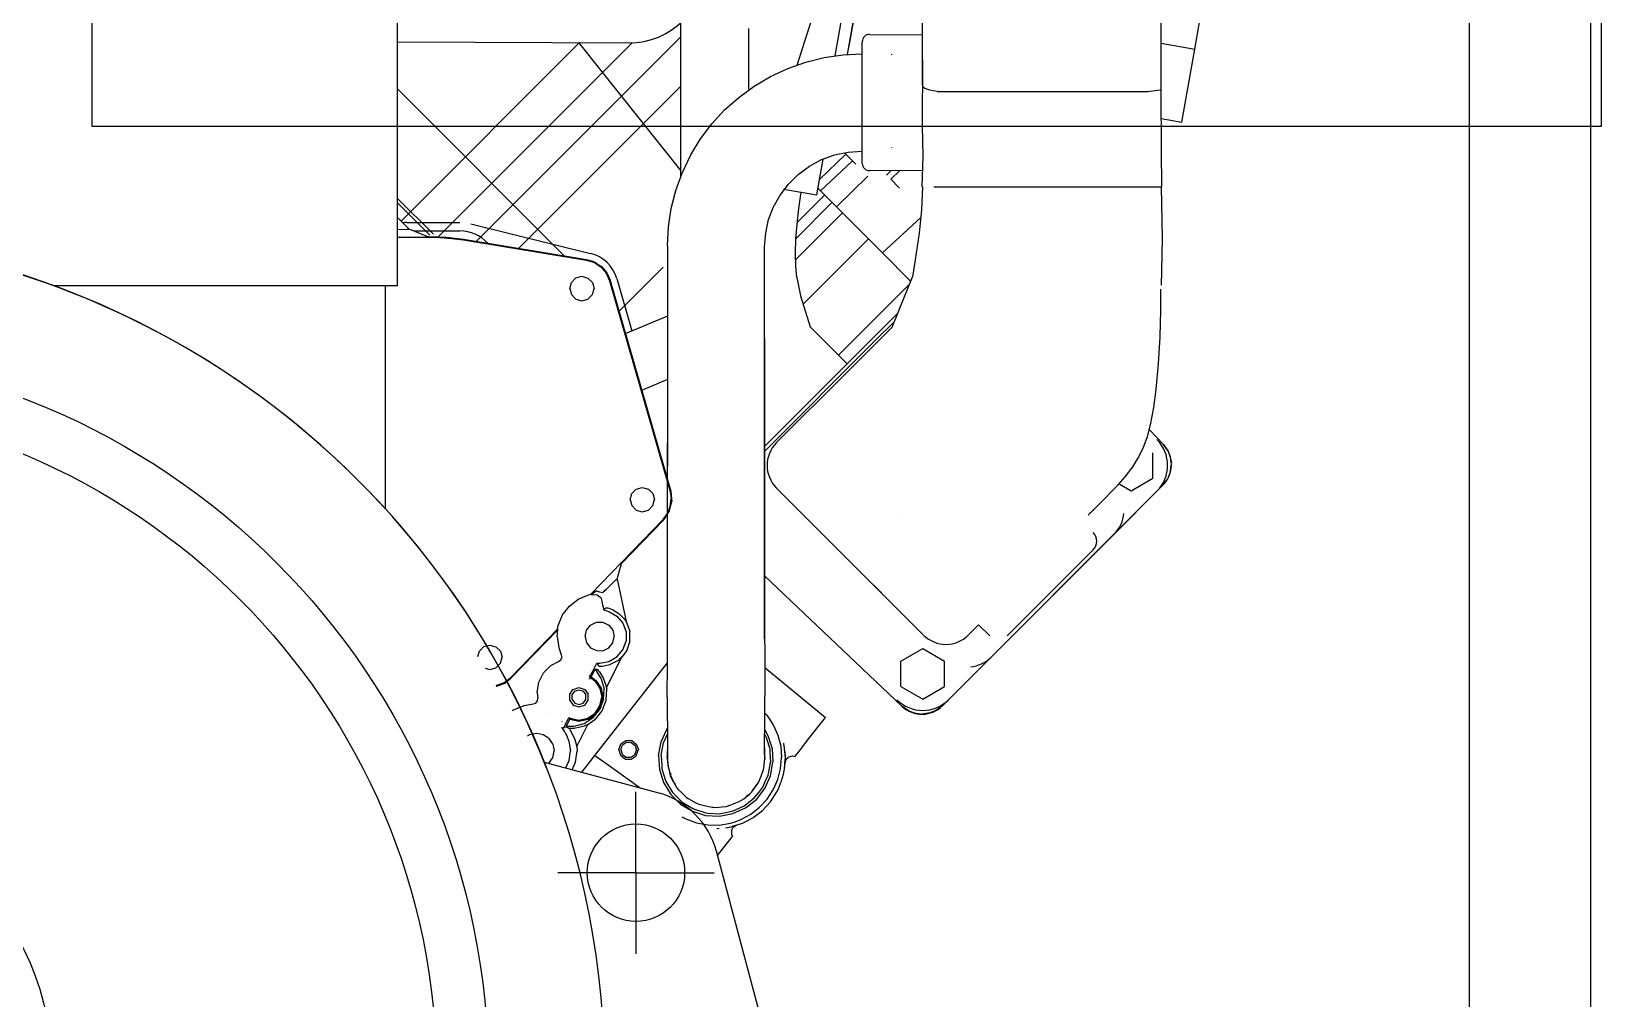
# Model space of a CAD drawing. Extents: x 33214 to 95067, y 8279 to 51908.
# Drawn here: x 64201 to 64846, y 12558 to 12955 of the extents above; entities that cross this region are included whole.
import ezdxf

# ---------------------------------------------------------------- set-up
doc = ezdxf.new("R2010")
doc.units = 0
doc.header["$LTSCALE"] = 300
doc.header["$MEASUREMENT"] = 0
doc.linetypes.add('DASHDOT', pattern=[1, 0.5, -0.25, 0, -0.25])
doc.layers.get('0').update_dxf_attribs({"linetype": 'CONTINUOUS'})
for name, color, linetype in [('GENERATORSETT', 1, 'CONTINUOUS'), ('S0CO1', 1, 'CONTINUOUS'), ('TAVLER', 2, 'CONTINUOUS')]:
    doc.layers.add(name, color=color, linetype=linetype)

# ---------------------------------------------------------------- blocks, each defined once
blk = doc.blocks.new('HOVEDMOTOR-CENTER')
at = {"color": 1}
for p, q in [((635, 583.86), (635, 783.86)), ((635, 583.86), (493.91, 583.86)), ((630, 492.38), (630, 583.86)), ((695.22, 388.4), (743.29, 375.52)), ((820, 150.06), (765.93, 351.85))]:
    blk.add_line(p, q, dxfattribs=at)
at = {"color": 1, "linetype": 'Continuous'}
for p, q in [((799.15, 674.52), (822.93, 748.83)), ((814.63, 678.27), (825.73, 741.2)), ((850.5, 668.42), (850.5, 736.33)), ((948.5, 683.51), (948.5, 719.05)), ((820.42, 682.31), (824.28, 704.2)), ((819.81, 678.85), (823.79, 701.42)), ((962.36, 681.06), (965.84, 700.76)), ((751.27, 628.97), (751.27, 691.88)), ((635, 684.09), (730.06, 683.62)), ((636.51, 610.46), (709.76, 683.72)), ((651.21, 603.57), (731.27, 683.62)), ((667.39, 602.17), (751.27, 686.05)), ((709.29, 683.73), (751.27, 631.16)), ((779.27, 664.59), (779.27, 689.51)), ((825.83, 634.17), (825.83, 684.1)), ((828.86, 687.1), (850.5, 686.92)), ((948.5, 663.69), (948.5, 683.51)), ((948.5, 683.51), (962.36, 681.06)), ((802.6, 675.74), (810.21, 677.63)), ((810.21, 677.63), (817.96, 678.76)), ((817.96, 678.76), (825.77, 679.13)), ((838.02, 678.92), (838.02, 679.03)), ((838.02, 678.75), (838.02, 678.92)), ((957.07, 651.04), (962.36, 681.06)), ((788.12, 669.82), (795.21, 673.13)), ((795.21, 673.13), (802.6, 675.74)), ((850.5, 668.42), (850.5, 676.34)), ((635, 664.68), (703.42, 596.26)), ((684.74, 599.32), (751.27, 665.85)), ((775.1, 661.25), (781.39, 665.85)), ((781.39, 665.85), (788.12, 669.82)), ((769.3, 656.08), (775.1, 661.25)), ((856.6, 663.69), (863.5, 663.69)), ((863.5, 663.69), (935.5, 663.69)), ((935.5, 663.69), (943.09, 663.69)), ((764.05, 650.37), (769.3, 656.08)), ((948.49, 652.54), (957.07, 651.04)), ((759.42, 644.2), (764.05, 650.37)), ((755.44, 637.62), (759.42, 644.2)), ((814.48, 637.62), (820.06, 638.78)), ((818.64, 638.37), (823.15, 633.86)), ((820.06, 638.78), (825.77, 639.15)), ((838.02, 640.59), (838.02, 640.72)), ((751.86, 630.19), (755.44, 637.62)), ((799.55, 629.64), (804.12, 633.02)), ((804.12, 633.02), (809.13, 635.69)), ((807.12, 621.24), (809.7, 635.9)), ((808.23, 627.58), (819.02, 637.99)), ((808.69, 622.86), (821.77, 635.24)), ((808.69, 622.86), (821.77, 635.24)), ((808.87, 635.59), (814.48, 637.62)), ((749.22, 623), (751.86, 630.19)), ((792.05, 621.08), (795.5, 625.64)), ((795.5, 625.64), (799.55, 629.64)), ((815.29, 616.27), (828.06, 628.95)), ((815.29, 616.27), (828.06, 628.95)), ((828.86, 631.17), (850.57, 631.35)), ((835.82, 629.38), (837.72, 631.25)), ((837.57, 627.63), (841.28, 631.28)), ((837.57, 627.63), (841.17, 624.03)), ((635, 619.78), (649.71, 605.07)), ((747.33, 615.6), (749.22, 623)), ((789.26, 616.07), (792.05, 621.08)), ((793.48, 623.64), (807.12, 621.24)), ((799.11, 609.91), (810.38, 621.18)), ((807.6, 623.96), (817.75, 613.8)), ((855.18, 624.49), (864.16, 624.49)), ((864.16, 624.49), (935.78, 624.49)), ((935.78, 624.49), (948.72, 624.49)), ((938.54, 624.49), (943.74, 624.49)), ((635, 618.01), (648.3, 604.71)), ((746.23, 608.07), (747.33, 615.6)), ((787.16, 610.68), (789.26, 616.07)), ((798.47, 594.52), (817.75, 613.8)), ((798.62, 603.39), (813.39, 618.16)), ((817.75, 613.8), (828.34, 603.21)), ((635, 611.97), (639.66, 607.31)), ((635, 611.97), (639.66, 607.31)), ((635, 611.97), (639.66, 607.31)), ((635, 606.99), (638.8, 607.11)), ((635, 606.99), (638.8, 607.11)), ((635, 606.99), (638.8, 607.11)), ((638.75, 609.86), (660.6, 609.86)), ((638.8, 607.11), (639.6, 607.16)), ((639.6, 607.16), (639.66, 607.31)), ((639.66, 607.31), (647.29, 604.17)), ((639.66, 607.31), (647.29, 604.17)), ((639.66, 607.31), (647.29, 604.17)), ((641.75, 606.45), (660.6, 606.45)), ((665.1, 609.32), (714.25, 597.23)), ((745.86, 600.38), (746.23, 608.07)), ((786.17, 605.64), (787.33, 611.11)), ((834.13, 597.43), (849.86, 611.95)), ((635, 603.81), (647.67, 603.88)), ((647.29, 604.17), (647.67, 604.17)), ((647.67, 604.17), (654.9, 603.91)), ((647.67, 603.88), (652.48, 603.76)), ((652.48, 603.76), (657.26, 603.38)), ((654.9, 603.91), (662.07, 603.04)), ((657.26, 603.38), (662.02, 602.75)), ((662.02, 602.75), (712.58, 594.46)), ((662.07, 603.04), (712.62, 594.75)), ((745.8, 439.21), (746, 599.86)), ((745.86, 600.38), (745.89, 509.7)), ((785.62, 439.07), (785.67, 599.72)), ((785.67, 599.72), (786.17, 605.64)), ((801.54, 576.41), (828.34, 603.21)), ((828.34, 603.21), (834.14, 597.42)), ((712.58, 594.46), (715.8, 593.45)), ((712.62, 594.75), (713.71, 594.41)), ((713.71, 594.41), (715.89, 593.73)), ((715.8, 593.45), (718.55, 591.61)), ((715.89, 593.73), (717.44, 592.71)), ((834.14, 597.42), (845.69, 585.86)), ((706.4, 585.29), (708.21, 587.12)), ((708.21, 587.12), (710.7, 587.8)), ((710.7, 587.8), (713.19, 587.11)), ((713.19, 587.11), (715.01, 585.29)), ((717.44, 592.71), (718.75, 591.84)), ((718.55, 591.61), (720.7, 589.06)), ((718.75, 591.84), (720.41, 589.88)), ((720.41, 589.88), (720.96, 589.22)), ((720.7, 589.06), (722.07, 586.01)), ((720.96, 589.22), (722.3, 586.23)), ((724.99, 586.89), (731.15, 565.39)), ((725.96, 573.53), (744.01, 591.58)), ((799.01, 587.28), (800.52, 579.78)), ((838.08, 566.95), (846.42, 587.65)), ((705.71, 582.8), (706.4, 585.29)), ((705.71, 582.8), (706.39, 580.31)), ((706.39, 580.31), (708.21, 578.49)), ((713.19, 578.48), (715, 580.31)), ((715, 580.31), (715.69, 582.8)), ((715.01, 585.29), (715.69, 582.8)), ((722.07, 586.01), (746.88, 499.5)), ((722.3, 586.23), (722.36, 586.1)), ((722.36, 586.1), (747.16, 499.58)), ((816.06, 555.39), (845.13, 584.47)), ((708.21, 578.49), (710.7, 577.8)), ((710.7, 577.8), (713.19, 578.48)), ((800.52, 579.78), (804.36, 567.09)), ((728.65, 564.35), (745.96, 571.53)), ((819.59, 551.86), (840.37, 572.63)), ((831.27, 561.55), (839.03, 569.32)), ((785.66, 562.52), (785.74, 439.6)), ((785.69, 515.98), (831.27, 561.55)), ((804.36, 567.09), (819.59, 551.86)), ((828.35, 557.23), (838.08, 566.95)), ((819.34, 548.21), (828.35, 557.23)), ((785.69, 517.95), (819.59, 551.86)), ((790.53, 519.4), (819.34, 548.21)), ((735.26, 541.11), (745.93, 545.53)), ((943.72, 524.84), (949.46, 518.79)), ((945.2, 505.01), (945.2, 515.41)), ((936.2, 499.82), (945.2, 505.01)), ((730.51, 496.2), (731.2, 498.69)), ((731.2, 498.69), (733.01, 500.52)), ((733.01, 500.52), (735.5, 501.2)), ((735.5, 501.2), (737.99, 500.51)), ((737.99, 500.51), (739.81, 498.69)), ((739.81, 498.69), (740.49, 496.2)), ((746.88, 499.5), (747.32, 496.43)), ((747.16, 499.58), (747.18, 499.44)), ((747.18, 499.44), (747.47, 496.44)), ((790.53, 501.02), (850.89, 440.66)), ((858.8, 411.6), (949.24, 502.05)), ((929.48, 482.28), (946.8, 499.6)), ((931.3, 502.65), (936.2, 499.82)), ((730.51, 496.2), (731.19, 493.71)), ((731.19, 493.71), (733.01, 491.89)), ((733.01, 491.89), (735.5, 491.2)), ((735.5, 491.2), (737.99, 491.88)), ((737.99, 491.88), (739.8, 493.71)), ((739.8, 493.71), (740.49, 496.2)), ((744.01, 487.98), (745.82, 490.48)), ((744.3, 487.89), (746.58, 491.28)), ((745.82, 490.48), (746.96, 493.36)), ((746.58, 491.28), (747.1, 493.32)), ((746.96, 493.36), (747.32, 496.43)), ((747.1, 493.32), (747.6, 495.33)), ((747.47, 496.44), (747.6, 495.33)), ((918.58, 489.78), (923.33, 494.53)), ((918.58, 489.78), (922.82, 494.03)), ((918.59, 489.79), (923.92, 495.13)), ((918.59, 489.79), (923.92, 495.13)), ((714.38, 457.3), (744.01, 487.98)), ((727.02, 469.96), (744.22, 487.77)), ((744.22, 487.77), (744.3, 487.89)), ((878.57, 431.37), (929.48, 482.28)), ((885.28, 440.21), (920.64, 475.56)), ((725.18, 463.48), (727.02, 469.96)), ((725.18, 463.48), (727.02, 469.96)), ((725.18, 463.48), (727.02, 469.96)), ((785.72, 464.84), (842.05, 411.38)), ((825.97, 465.57), (830.48, 461.06)), ((714.75, 457.05), (715.92, 458.16)), ((715.92, 458.16), (716.6, 458.72)), ((716.6, 458.72), (716.65, 458.73)), ((716.65, 458.73), (717.93, 458.37)), ((717.93, 458.37), (719.22, 458)), ((719.22, 458), (719.42, 458.15)), ((719.42, 458.15), (719.86, 458.53)), ((719.86, 458.53), (720.51, 459.16)), ((720.51, 459.16), (724.5, 463.06)), ((720.51, 459.16), (724.5, 463.06)), ((720.51, 459.16), (723.12, 461.71)), ((723.12, 461.71), (724.5, 463.06)), ((724.5, 463.06), (725.01, 463.52)), ((725.01, 463.52), (725.18, 463.48)), ((725.18, 463.48), (728.93, 446.21)), ((725.18, 463.48), (728.93, 446.21)), ((725.18, 463.48), (728.93, 446.21)), ((830.55, 461), (836.91, 454.64)), ((702.73, 448.85), (705.55, 452.49)), ((705.55, 452.49), (709.21, 455.28)), ((709.21, 455.28), (713.46, 457.05)), ((713.46, 457.05), (714.38, 457.3)), ((714.38, 457.3), (714.6, 457.32)), ((714.6, 457.32), (714.75, 457.05)), ((714.75, 457.05), (716.15, 457.19)), ((716.15, 457.19), (716.99, 457.13)), ((716.99, 457.13), (718.03, 456.32)), ((718.03, 456.32), (718.44, 455.99)), ((718.44, 455.99), (718.59, 455.53)), ((718.59, 455.53), (718.86, 454.44)), ((718.86, 454.44), (719.2, 452.95)), ((719.2, 452.95), (719.65, 450.88)), ((719.65, 450.88), (720.57, 451.82)), ((720.57, 451.82), (720.8, 451.81)), ((720.8, 451.81), (721.34, 451.71)), ((721.34, 451.71), (722.18, 451.47)), ((722.18, 451.47), (723.73, 450.84)), ((700.98, 444.57), (702.73, 448.85)), ((714.27, 444.68), (716.67, 445.84)), ((716.67, 445.84), (719.33, 445.82)), ((719.33, 445.82), (721.72, 444.67)), ((719.65, 450.88), (721.76, 450.31)), ((721.76, 450.31), (725.06, 448.4)), ((723.73, 450.84), (725.92, 449.44)), ((725.06, 448.4), (727.52, 445.49)), ((725.92, 449.44), (727.9, 447.43)), ((727.52, 445.49), (728.81, 441.9)), ((727.9, 447.43), (728.73, 446.23)), ((728.73, 446.23), (728.79, 446.16)), ((728.79, 446.16), (728.93, 446.21)), ((728.93, 446.21), (730.36, 442.18)), ((681.49, 423.23), (700.62, 443.05)), ((681.71, 423.02), (700.77, 442.75)), ((700.58, 440), (700.77, 442.75)), ((700.58, 440), (701.17, 435.48)), ((700.61, 442.83), (700.62, 443.05)), ((700.61, 442.83), (700.77, 442.75)), ((700.62, 443.05), (700.98, 444.57)), ((712, 440), (712.62, 442.59)), ((712, 440), (712.61, 437.41)), ((712.62, 442.59), (714.27, 444.68)), ((721.72, 444.67), (723.39, 442.59)), ((723.38, 437.41), (724, 440)), ((723.39, 442.59), (724, 440)), ((728.81, 441.9), (728.81, 438.09)), ((730.36, 437.82), (730.36, 442.18)), ((745.79, 434.07), (745.8, 439.21)), ((785.74, 439.6), (785.75, 434.53)), ((873.6, 444.82), (878.21, 440.21)), ((668, 431.8), (668.6, 433.99)), ((668.6, 433.99), (670.41, 435.82)), ((670.41, 435.82), (672.9, 436.5)), ((672.9, 436.5), (675.39, 435.81)), ((675.39, 435.81), (677.21, 433.99)), ((677.21, 433.99), (677.89, 431.5)), ((701.17, 435.48), (702.24, 432.49)), ((702.24, 432.49), (702.4, 431.42)), ((712.61, 437.41), (714.28, 435.33)), ((714.28, 435.33), (716.67, 434.18)), ((716.67, 434.18), (719.33, 434.16)), ((719.33, 434.16), (721.73, 435.32)), ((721.73, 435.32), (723.38, 437.41)), ((725.05, 431.6), (727.51, 434.5)), ((727.02, 431.24), (728.87, 433.73)), ((727.51, 434.5), (728.81, 438.09)), ((728.87, 433.73), (729.08, 434.05)), ((729.08, 434.05), (730.36, 437.82)), ((745.78, 429.06), (745.79, 434.07)), ((785.75, 434.53), (785.75, 429.55)), ((841.64, 429.85), (850.64, 435.04)), ((850.64, 435.04), (859.64, 429.85)), ((670.98, 427.04), (672.9, 426.5)), ((672.9, 426.5), (675.39, 427.18)), ((675.39, 427.18), (677.2, 429.01)), ((677.2, 429.01), (677.89, 431.5)), ((694.97, 425.01), (697.95, 428.04)), ((697.95, 428.04), (701.15, 429.77)), ((701.15, 429.77), (702.01, 430.42)), ((702.01, 430.42), (702.4, 431.42)), ((714.56, 423.49), (716.1, 426.53)), ((714.67, 424.83), (715.21, 425.82)), ((715.21, 425.82), (715.91, 427.18)), ((715.91, 427.18), (716.87, 429.06)), ((716.06, 391.21), (745.78, 429.24)), ((716.1, 426.53), (716.68, 426.61)), ((716.1, 426.53), (716.3, 426.28)), ((716.1, 426.53), (716.3, 426.28)), ((716.3, 426.28), (718.66, 422.63)), ((716.3, 426.28), (718.66, 422.63)), ((716.68, 426.61), (716.87, 426.63)), ((716.87, 429.06), (717.51, 427.92)), ((716.87, 429.06), (718, 429)), ((716.87, 426.63), (717.05, 426.49)), ((717.05, 426.49), (717.42, 426.1)), ((717.42, 426.1), (717.95, 425.45)), ((717.51, 427.92), (717.73, 427.87)), ((717.73, 427.87), (718, 427.84)), ((718, 429), (721.75, 429.68)), ((718, 427.84), (718.29, 427.83)), ((718.29, 427.83), (719.16, 427.84)), ((719.16, 427.84), (722.21, 428.45)), ((720.86, 419.06), (727.02, 431.24)), ((720.86, 419.06), (727.02, 431.24)), ((720.86, 419.06), (727.02, 431.24)), ((721.75, 429.68), (725.05, 431.6)), ((722.21, 428.45), (725.38, 430.08)), ((725.38, 430.08), (725.71, 430.32)), ((725.71, 430.32), (725.95, 430.52)), ((725.95, 430.52), (726.25, 430.76)), ((726.25, 430.76), (726.9, 431.33)), ((726.9, 431.33), (727.02, 431.24)), ((745.78, 424.21), (745.78, 429.06)), ((785.75, 429.55), (785.76, 424.72)), ((785.76, 427.25), (810.67, 406.72)), ((841.64, 419.45), (841.64, 429.85)), ((859.64, 419.45), (859.64, 429.85)), ((861.24, 414.04), (878.57, 431.37)), ((675.45, 419.92), (675.75, 419.95)), ((675.64, 419.62), (675.8, 419.64)), ((675.75, 419.95), (678.82, 421.16)), ((675.8, 419.64), (678.98, 420.89)), ((678.82, 421.16), (681.49, 423.23)), ((678.98, 420.89), (681.71, 423.02)), ((692.35, 417.01), (693.03, 421.21)), ((693.03, 421.21), (694.97, 425.01)), ((713.5, 422.58), (714.68, 422.85)), ((713.8, 423.37), (714.56, 423.49)), ((713.8, 423.37), (713.86, 423.48)), ((713.8, 423.37), (714.68, 422.85)), ((713.86, 423.48), (714.21, 424.12)), ((714.21, 424.12), (714.4, 424.41)), ((714.4, 424.41), (714.41, 424.42)), ((714.41, 424.42), (714.58, 424.66)), ((714.56, 423.49), (716.43, 421.98)), ((714.56, 423.49), (716.43, 421.98)), ((714.58, 424.66), (714.67, 424.83)), ((714.68, 422.85), (716.1, 421.65)), ((716.1, 421.65), (718.12, 418.63)), ((716.43, 421.98), (718.57, 418.81)), ((716.43, 421.98), (718.57, 418.81)), ((717.95, 425.45), (719.45, 422.99)), ((718.66, 422.63), (719.8, 418.45)), ((718.66, 422.63), (719.8, 418.45)), ((719.45, 422.99), (720.49, 420)), ((720.49, 420), (720.7, 419.08)), ((745.77, 419.56), (745.78, 424.21)), ((745.77, 415.12), (745.77, 419.56)), ((785.76, 424.72), (785.76, 420.09)), ((785.76, 420.09), (785.76, 415.7)), ((841.64, 419.45), (850.64, 414.26)), ((850.64, 414.26), (859.64, 419.45)), ((690.71, 412.29), (691.74, 412.69)), ((691.74, 412.69), (692.42, 413.54)), ((692.35, 417.01), (692.55, 414.63)), ((692.42, 413.54), (692.55, 414.63)), ((705.71, 413.83), (705.72, 416.29)), ((705.71, 413.83), (705.73, 413.74)), ((705.72, 416.29), (706.99, 418.18)), ((705.73, 413.74), (707.17, 411.85)), ((706.65, 415.99), (707.74, 417.49)), ((706.65, 414.14), (706.65, 415.99)), ((706.65, 414.14), (707.74, 412.64)), ((706.99, 418.18), (707.16, 418.28)), ((707.16, 418.28), (709.5, 419.06)), ((707.74, 417.49), (709.49, 418.06)), ((709.49, 418.06), (711.26, 417.49)), ((709.5, 419.06), (711.83, 418.28)), ((711.26, 417.49), (712.35, 415.99)), ((711.26, 412.64), (712.35, 414.14)), ((711.83, 418.28), (713.28, 416.39)), ((712.01, 411.95), (713.28, 413.84)), ((712.35, 414.14), (712.35, 415.99)), ((713.28, 416.39), (713.29, 416.3)), ((713.28, 413.84), (713.29, 416.3)), ((718.11, 411.49), (718.83, 415.06)), ((718.12, 418.63), (718.83, 415.06)), ((718.57, 418.81), (719.29, 415.06)), ((718.57, 418.81), (719.29, 415.06)), ((718.62, 411.4), (719.29, 415.06)), ((718.62, 411.4), (719.29, 415.06)), ((718.62, 411.4), (719.55, 414.12)), ((718.62, 411.4), (719.55, 414.12)), ((718.97, 409.52), (720.65, 413.89)), ((719.55, 414.12), (719.8, 418.45)), ((719.55, 414.12), (719.8, 418.45)), ((720.65, 413.89), (720.91, 418.57)), ((720.7, 419.08), (720.86, 419.06)), ((720.86, 419.06), (720.91, 418.57)), ((745.77, 415.12), (745.77, 410.92)), ((785.76, 411.6), (785.76, 415.7)), ((682, 409.47), (682.34, 409.73)), ((682.34, 409.73), (687, 411.65)), ((687, 411.65), (690.71, 412.29)), ((704.19, 404.37), (705.36, 406.68)), ((705.36, 406.68), (705.94, 406.45)), ((705.36, 406.68), (705.72, 406)), ((705.94, 406.45), (709.5, 405.71)), ((707.17, 411.85), (709.5, 411.06)), ((707.74, 412.64), (709.51, 412.06)), ((709.5, 411.06), (711.84, 411.84)), ((709.5, 405.71), (713.07, 406.45)), ((709.51, 412.06), (711.26, 412.64)), ((711.64, 404.35), (715.29, 406.69)), ((711.84, 411.84), (712.01, 411.95)), ((713.07, 406.45), (716.1, 408.46)), ((713.38, 406.04), (716.42, 408.14)), ((715.29, 406.69), (716.42, 408.14)), ((716.1, 408.46), (718.11, 411.49)), ((716.24, 406.04), (718.97, 409.52)), ((716.42, 408.14), (718.57, 411.3)), ((716.42, 408.14), (718, 410.07)), ((718, 410.07), (718.57, 411.3)), ((718.57, 411.3), (718.62, 411.4)), ((718.57, 411.3), (718.62, 411.4)), ((745.77, 410.92), (745.77, 406.98)), ((745.77, 406.98), (745.78, 403.33)), ((785.75, 404.39), (785.76, 407.81)), ((785.76, 407.81), (785.76, 411.6)), ((785.76, 408.53), (786.58, 407.67)), ((786.58, 407.67), (789.22, 403.76)), ((809.2, 404.84), (810.28, 406.22)), ((810.28, 406.22), (810.67, 406.72)), ((689.22, 399.71), (690.39, 400.07)), ((690.39, 400.07), (692, 400.27)), ((692, 400.27), (693.61, 400.06)), ((693.61, 400.06), (694.78, 399.71)), ((702.26, 402.6), (702.3, 402.65)), ((702.26, 402.6), (702.5, 402.64)), ((702.26, 402.6), (702.67, 402.1)), ((702.3, 402.65), (702.5, 402.64)), ((702.5, 402.64), (703.5, 402.49)), ((702.67, 402.1), (703.57, 400.89)), ((703.32, 402.74), (704.5, 402.87)), ((703.32, 402.74), (703.38, 402.84)), ((703.32, 402.74), (703.5, 402.49)), ((703.38, 402.84), (703.74, 403.51)), ((703.57, 400.89), (703.73, 400.66)), ((703.73, 400.66), (704.38, 399.54)), ((703.74, 403.51), (704.19, 404.37)), ((704.31, 403.22), (705.72, 406)), ((704.31, 403.22), (707.45, 403.21)), ((704.31, 403.22), (704.5, 402.87)), ((704.5, 402.87), (705.34, 402.41)), ((705.34, 402.41), (705.43, 402.41)), ((705.34, 402.41), (705.39, 402.34)), ((705.39, 402.34), (705.69, 401.94)), ((705.43, 402.41), (706.28, 402.36)), ((705.69, 401.94), (705.91, 401.62)), ((705.72, 406), (709.5, 405.24)), ((705.91, 401.62), (707.78, 397.75)), ((706.28, 402.36), (707.53, 402.4)), ((707.45, 403.21), (711.64, 404.35)), ((707.53, 402.4), (711.73, 403.36)), ((708.62, 394.85), (713.15, 403.82)), ((708.62, 394.85), (713.15, 403.82)), ((708.62, 394.85), (713.15, 403.82)), ((709.5, 405.24), (713.25, 406)), ((711.73, 403.36), (712.02, 403.48)), ((712.02, 403.48), (712.18, 403.55)), ((712.18, 403.55), (713.04, 403.93)), ((713.04, 403.93), (713.15, 403.82)), ((713.15, 403.82), (716.03, 405.87)), ((713.25, 406), (713.38, 406.04)), ((716.03, 405.87), (716.24, 406.04)), ((743.19, 396.71), (745.53, 401.88)), ((745.11, 398.47), (745.78, 399.97)), ((745.53, 401.88), (745.78, 402.21)), ((745.78, 403.33), (745.78, 399.98)), ((745.78, 399.98), (745.79, 396.94)), ((785.74, 398.79), (785.75, 401.37)), ((785.75, 401.37), (785.75, 404.39)), ((785.75, 401.67), (787.11, 399.42)), ((789.22, 403.76), (791.16, 399.48)), ((803.39, 397.4), (805.55, 400.17)), ((805.55, 400.17), (807.56, 402.74)), ((807.56, 402.74), (809.2, 404.84)), ((688.42, 399.23), (689.22, 399.71)), ((694.78, 399.71), (696.53, 398.68)), ((696.53, 398.68), (697.14, 398.14)), ((697.14, 398.14), (698.53, 396.14)), ((698.53, 396.14), (698.71, 395.78)), ((698.71, 395.78), (699.27, 393)), ((704.38, 399.54), (705.39, 397.03)), ((705.39, 397.03), (706, 393.1)), ((707.78, 397.75), (708.28, 395.84)), ((708.28, 395.84), (708.47, 394.88)), ((708.47, 394.88), (708.62, 394.85)), ((708.62, 394.85), (708.72, 393.12)), ((725.87, 393.45), (725.89, 393.64)), ((725.87, 393.45), (726.58, 391.28)), ((725.89, 393.64), (726.72, 395.97)), ((726.67, 393.61), (727.35, 395.47)), ((726.67, 393.61), (727.22, 391.71)), ((726.72, 395.97), (728.78, 397.32)), ((727.35, 395.47), (728.99, 396.58)), ((728.78, 397.32), (731.15, 397.29)), ((728.99, 396.58), (730.97, 396.51)), ((730.97, 396.51), (732.52, 395.29)), ((731.15, 397.29), (731.24, 397.25)), ((731.24, 397.25), (733.17, 395.72)), ((732.39, 391.53), (733.07, 393.39)), ((732.52, 395.29), (733.07, 393.39)), ((733.02, 391.04), (733.85, 393.36)), ((733.17, 395.72), (733.87, 393.56)), ((733.85, 393.36), (733.87, 393.56)), ((742.2, 391.13), (743.19, 396.71)), ((743.54, 392.85), (744.18, 396.41)), ((744.18, 396.41), (745.11, 398.47)), ((745.79, 396.94), (745.81, 394.23)), ((745.81, 394.23), (745.84, 391.85)), ((785.67, 391.57), (785.72, 396.67)), ((785.7, 394.3), (785.71, 390.38)), ((785.72, 396.67), (785.74, 398.79)), ((785.75, 399.72), (786.18, 399)), ((786.18, 399), (786.45, 398.14)), ((786.45, 398.14), (787.8, 393.83)), ((787.11, 399.42), (788.82, 394.01)), ((787.8, 393.83), (787.88, 392.47)), ((788.82, 394.01), (789.15, 388.35)), ((791.16, 399.48), (792.32, 394.95)), ((792.32, 394.95), (792.71, 390.32)), ((793.42, 396.24), (793.49, 395.94)), ((793.49, 395.94), (793.62, 395.25)), ((793.61, 395.36), (793.62, 395.25)), ((793.62, 395.25), (794.16, 390.39)), ((799.72, 392.71), (801.37, 394.82)), ((801.37, 394.82), (803.39, 397.4)), ((697.15, 387.88), (698.53, 389.86)), ((698.53, 389.86), (698.71, 390.22)), ((698.71, 390.22), (699.27, 393)), ((704.05, 386.03), (705.45, 389.15)), ((705.45, 389.15), (706, 393.1)), ((706.67, 385.33), (708.07, 388.41)), ((708.07, 388.41), (708.72, 393.12)), ((710.64, 384.27), (714.32, 388.98)), ((713.69, 388.18), (714.32, 388.98)), ((714.32, 388.98), (715.38, 390.34)), ((715.38, 390.34), (716.06, 391.21)), ((716.06, 391.21), (720.52, 387.98)), ((720.52, 387.98), (731.55, 380.08)), ((726.58, 391.28), (728.51, 389.75)), ((727.22, 391.71), (728.78, 390.5)), ((728.51, 389.75), (728.59, 389.71)), ((728.59, 389.71), (730.97, 389.69)), ((728.78, 390.5), (730.75, 390.43)), ((730.75, 390.43), (732.39, 391.53)), ((730.97, 389.69), (733.02, 391.04)), ((742.2, 391.13), (742.53, 385.47)), ((743.21, 391.07), (743.54, 392.85)), ((743.21, 391.07), (743.47, 387.01)), ((743.47, 387.01), (743.55, 385.65)), ((745.77, 390.32), (745.79, 391.7)), ((745.77, 390.32), (745.95, 388.07)), ((745.77, 390.32), (745.81, 388.52)), ((745.77, 390.32), (746.06, 386.66)), ((745.79, 391.7), (745.82, 393.22)), ((745.81, 388.52), (745.94, 387.19)), ((745.81, 388.52), (746.06, 386.66)), ((745.84, 391.85), (745.88, 389.8)), ((745.94, 387.19), (746.04, 386.77)), ((745.95, 388.07), (746.06, 386.66)), ((745.97, 387.74), (745.98, 387.72)), ((785.37, 386.13), (785.76, 389.78)), ((785.7, 391.54), (785.74, 389.77)), ((785.71, 391.28), (785.72, 391.13)), ((785.71, 391.26), (785.72, 391.13)), ((785.72, 391.13), (785.76, 389.78)), ((785.72, 390.58), (785.76, 389.78)), ((787.81, 386.63), (788.14, 388.41)), ((787.88, 392.47), (788.14, 388.41)), ((788.15, 382.77), (789.15, 388.35)), ((792.31, 385.71), (792.71, 390.26)), ((792.71, 390.26), (792.71, 390.32)), ((793.84, 385.52), (794.17, 389.7)), ((793.84, 385.52), (794.13, 388.16)), ((794.02, 392.67), (794.16, 390.4)), ((794.02, 392.67), (794.16, 390.39)), ((794.13, 388.16), (794.59, 389.59)), ((794.16, 390.4), (794.17, 389.7)), ((794.16, 390.39), (794.17, 389.7)), ((794.59, 389.59), (795.69, 390.63)), ((795.69, 390.63), (797.16, 390.99)), ((797.16, 390.99), (798.22, 390.79)), ((798.22, 390.79), (798.37, 390.98)), ((798.37, 390.98), (798.74, 391.46)), ((798.74, 391.46), (798.8, 391.53)), ((798.8, 391.53), (799.72, 392.71)), ((742.53, 385.47), (744.24, 380.06)), ((743.55, 385.65), (744.9, 381.34)), ((744.9, 381.34), (745.17, 380.48)), ((745.17, 380.48), (747.75, 376.23)), ((746.05, 386.73), (746.05, 386.73)), ((746.06, 386.66), (747.02, 383.11)), ((746.2, 386.13), (746.98, 382.99)), ((746.71, 384.26), (746.99, 382.95)), ((746.99, 382.95), (747.46, 382.06)), ((746.99, 382.94), (746.99, 382.94)), ((746.99, 382.94), (747.86, 380.92)), ((746.99, 382.94), (747.46, 382.06)), ((746.99, 382.94), (746.99, 382.94)), ((747.46, 382.06), (748.62, 379.79)), ((747.54, 383.63), (747.58, 383.49)), ((747.86, 380.92), (748.94, 379.24)), ((783.26, 380.13), (784.32, 382.61)), ((784.32, 382.61), (785.28, 385.46)), ((784.95, 378.13), (786.24, 381.01)), ((785.28, 385.46), (785.37, 386.13)), ((785.82, 377.6), (788.15, 382.77)), ((786.24, 381.01), (787.16, 383.08)), ((787.16, 383.08), (787.81, 386.63)), ((789.26, 377.09), (791.12, 381.27)), ((791.12, 381.27), (792.31, 385.71)), ((791.43, 377.53), (792.71, 380.77)), ((792.71, 380.77), (793.48, 383.47)), ((793.48, 383.47), (793.84, 385.52)), ((731.55, 380.08), (734.73, 377.81)), ((744.24, 380.06), (747.18, 375.21)), ((747.18, 375.21), (751.18, 371.18)), ((747.75, 376.23), (747.98, 375.84)), ((747.98, 375.84), (751.82, 372.01)), ((748.62, 379.79), (749.68, 377.94)), ((749.68, 377.94), (750.22, 377.24)), ((750.22, 377.24), (751.57, 376.03)), ((751.57, 376.03), (753.68, 373.89)), ((777.17, 373.39), (779.46, 375.33)), ((778.21, 374.4), (779.82, 375.6)), ((779.82, 375.6), (780.47, 376.27)), ((780.47, 376.27), (782.87, 379.61)), ((780.83, 376.93), (783.06, 379.87)), ((781.61, 373.85), (783.28, 375.99)), ((782.33, 373.13), (785.82, 377.6)), ((783.06, 379.87), (783.26, 380.13)), ((783.28, 375.99), (784.95, 378.13)), ((786.77, 373.26), (789.26, 377.09)), ((788.13, 372.19), (790.79, 376.27)), ((790.79, 376.27), (791.43, 377.53)), ((751.18, 371.18), (756.05, 368.28)), ((751.82, 372.01), (756.47, 369.21)), ((753.68, 373.89), (754.27, 373.56)), ((754.27, 373.56), (757.49, 371.78)), ((756.05, 368.28), (761.47, 366.59)), ((756.47, 369.21), (756.9, 369.08)), ((756.9, 369.08), (761.65, 367.6)), ((757.49, 371.78), (758.66, 371.13)), ((758.66, 371.13), (760.95, 370.62)), ((760.95, 370.62), (764.22, 369.88)), ((761.65, 367.6), (762.55, 367.55)), ((762.55, 367.55), (767.06, 367.28)), ((764.22, 369.88), (764.55, 369.91)), ((764.55, 369.91), (765.51, 369.83)), ((765.51, 369.83), (768.23, 370.15)), ((767.06, 367.28), (768.4, 367.53)), ((768.23, 370.15), (769.9, 370.26)), ((768.4, 367.53), (772.4, 368.27)), ((769.9, 370.26), (771.79, 370.95)), ((771.79, 370.95), (775.25, 372.21)), ((772.4, 368.27), (774.05, 369.01)), ((772.7, 367.3), (777.88, 369.61)), ((774.05, 369.01), (777.34, 370.5)), ((775.25, 372.21), (777.17, 373.39)), ((777.34, 370.5), (779.12, 371.9)), ((777.88, 369.61), (782.33, 373.13)), ((779.12, 371.9), (781.61, 373.85)), ((780.05, 367.09), (783.65, 369.91)), ((780.97, 365.69), (783.75, 367.7)), ((783.65, 369.91), (786.77, 373.26)), ((783.75, 367.7), (784.81, 368.63)), ((784.81, 368.63), (788.13, 372.19)), ((751.76, 366.02), (753.33, 365.11)), ((753.33, 365.11), (757.76, 363.5)), ((757.76, 363.5), (762.39, 362.66)), ((761.47, 366.59), (767.13, 366.25)), ((762.39, 362.66), (767.07, 362.62)), ((766.08, 361.24), (766.39, 361.25)), ((766.39, 361.25), (767.09, 361.3)), ((767.07, 362.62), (771.66, 363.37)), ((767.13, 366.25), (772.7, 367.3)), ((769.7, 361.53), (771.95, 361.94)), ((769.7, 361.53), (771.94, 361.94)), ((771.66, 363.37), (773.67, 363.95)), ((771.94, 361.94), (772.6, 362.1)), ((771.95, 361.94), (772.6, 362.1)), ((772.08, 360.4), (772.81, 361.72)), ((772.6, 362.1), (776.59, 363.43)), ((772.81, 361.72), (774.09, 362.51)), ((773.67, 363.95), (776.01, 364.88)), ((774.09, 362.51), (776.59, 363.43)), ((776.01, 364.88), (780.05, 367.09)), ((776.59, 363.43), (778.49, 364.28)), ((778.49, 364.28), (780.97, 365.69)), ((769.39, 353.89), (771.03, 355.99)), ((771.03, 355.99), (771.95, 357.17)), ((771.95, 357.17), (772.01, 357.24)), ((772.01, 357.24), (772.38, 357.72)), ((772.08, 360.4), (772.08, 358.89)), ((772.08, 358.89), (772.53, 357.91)), ((772.38, 357.72), (772.53, 357.91)), ((766.41, 350.07), (767.36, 351.29)), ((767.36, 351.29), (769.39, 353.89))]:
    blk.add_line(p, q, dxfattribs=at)
at = {"color": 1, "linetype": 'DASHDOT'}
for q in [(732.89, 376.3), (700.82, 343.05), (764.96, 343.05), (732.89, 309.8)]:
    blk.add_line((732.89, 343.05), q, dxfattribs=at)
at = {"color": 1, "linetype": 'Continuous'}
for points in [[(850.5, 676.31), (850.4, 649.53), (850.63, 637.07)], [(850.5, 676.34), (850.5, 676.34)], [(856.6, 663.69), (853.6, 664.16), (851.52, 664.85), (850.84, 665.45), (850.54, 666.67), (850.5, 668.42)], [(943.1, 663.69), (947.01, 664.17), (948.08, 664.35), (948.33, 664.26), (948.45, 663.69)], [(948.48, 663.69), (948.5, 639.59), (948.72, 624.49)], [(948.48, 663.69), (948.48, 663.32)], [(850.63, 637.07), (850.33, 624.49)], [(799.01, 587.28), (798.57, 591.97), (798.44, 597.25), (798.6, 603.04), (799.04, 609.22), (799.76, 615.69), (800.73, 622.36)], [(850.56, 624.49), (850.1, 615.07), (849.18, 605.48), (847.6, 594.52), (846.42, 587.65)], [(948.62, 624.49), (948.9, 603.51), (948.73, 590.12), (948.5, 584.24)], [(947.42, 551.94), (948.11, 562.92), (948.42, 574.03), (948.44, 582.51)], [(837.04, 565.9), (837.07, 565.94)], [(936.87, 509.58), (939.04, 513.07), (941.17, 517.34), (942.9, 522), (944.21, 526.81), (945.55, 533.97), (946.49, 541.36), (947.43, 551.94)], [(949.46, 518.79), (951.4, 516.02), (952.3, 513.57), (952.74, 511.24)], [(922.82, 494.03), (930.89, 502.21), (933.79, 505.46), (936.88, 509.58)], [(949.24, 502.05), (951.26, 504.76), (952.22, 507.19), (952.73, 510.37)], [(919.25, 490.8), (919.16, 490.66)], [(920.43, 491.61), (920.89, 492.08)], [(840.52, 488.77), (840.52, 488.78)], [(719.48, 458.19), (719.22, 458)], [(719.23, 458), (719.22, 458)], [(720.51, 459.16), (719.61, 458.3)], [(714.6, 457.32), (714.69, 457.16)], [(714.6, 457.32), (714.69, 457.16)], [(700.62, 443.05), (700.61, 442.83)], [(700.62, 443.05), (700.61, 442.83)], [(730.52, 438.89), (730.37, 438.88)], [(730.52, 438.89), (730.37, 438.88)], [(869.52, 440.7), (869.37, 440.56)], [(873.57, 444.72), (869.69, 440.88)], [(730.26, 437.98), (730.4, 437.93)], [(730.26, 437.98), (730.4, 437.93)], [(726.06, 430.61), (725.71, 430.32)], [(726.31, 430.81), (726.15, 430.68)], [(726.9, 431.33), (726.17, 430.69)], [(717.95, 425.45), (717.95, 425.46)], [(717.95, 425.45), (717.95, 425.46)], [(696.96, 408.7), (696.96, 408.7)], [(697.43, 408.03), (697.43, 408.02)], [(849.75, 408.1), (847.28, 408.54), (844.83, 409.44), (842.05, 411.38)], [(858.8, 411.6), (856.08, 409.59), (853.65, 408.62), (850.47, 408.12)], [(702.44, 405.08), (702.45, 404.98)], [(702.44, 405.08), (702.45, 404.98)], [(704.53, 399.24), (704.53, 399.25)]]:
    blk.add_lwpolyline(points, dxfattribs=at)
at = {"color": 1}
for centre, radius in [((375, 260), 297.39), ((375, 260), 276.08), ((375, 260), 118.39), ((732.89, 343.05), 20)]:
    blk.add_circle(centre, radius, dxfattribs=at)
at = {"color": 1, "linetype": 'Continuous'}
for centre, radius, start, end in [((730.21, 714.62), 31, 269.72241, 359.47605), ((828.83, 684.1), 3, 89.51835, 179.99944), ((828.83, 634.17), 3, 179.99944, 270.47775), ((638.75, 602), 7.86, 89.99809, 100.97306), ((660.6, 591), 15.45, 42.36095, 90), ((710.7, 582.8), 14.86, 15.98008, 76.18413), ((799.72, 510.21), 13, 135, 225), ((936.2, 510.21), 15, 315, 45), ((940.76, 510.53), 12, 315, 43.5), ((920.28, 491.47), 13, 315.00046, 355.54385), ((917.1, 479.1), 5, 314.99944, 45.00056), ((860.18, 449.75), 13, 224.997, 315.00281), ((869.37, 440.56), 13, 274.47635, 314.99839), ((850.64, 424.65), 15, 225, 315), ((850.31, 420.09), 12, 226.5, 315)]:
    blk.add_arc(centre, radius, start, end, dxfattribs=at)
at = {"color": 1}
for centre, radius, start, end in [((375, 260), 345, 0.89666, 0), ((375, 260), 345, 21.40355, 158.59645), ((733.09, 343.05), 34, 15, 75)]:
    blk.add_arc(centre, radius, start, end, dxfattribs=at)
at = {"layer": 'GENERATORSETT'}
blk.add_line((1075, 1347), (1075, -93), dxfattribs=at)
blk.add_lwpolyline([(1125, -93), (1125, 1397), (-375, 1397), (-375, -93)], dxfattribs=at)

msp = doc.modelspace()

# ---------------------------------------------------------------- linework, layer by layer
at = {"layer": 'TAVLER'}
msp.add_lwpolyline([(64845.8, 12916.55), (64845.8, 14116.55), (64225.8, 14116.55), (64225.8, 12916.55)], close=True, dxfattribs=at)

# ---------------------------------------------------------------- block references
at = {"layer": 'S0CO1', "linetype": 'Continuous'}
msp.add_blockref('HOVEDMOTOR-CENTER', (63716.39, 12267.06), dxfattribs=at)

doc.saveas('drawing.dxf')
